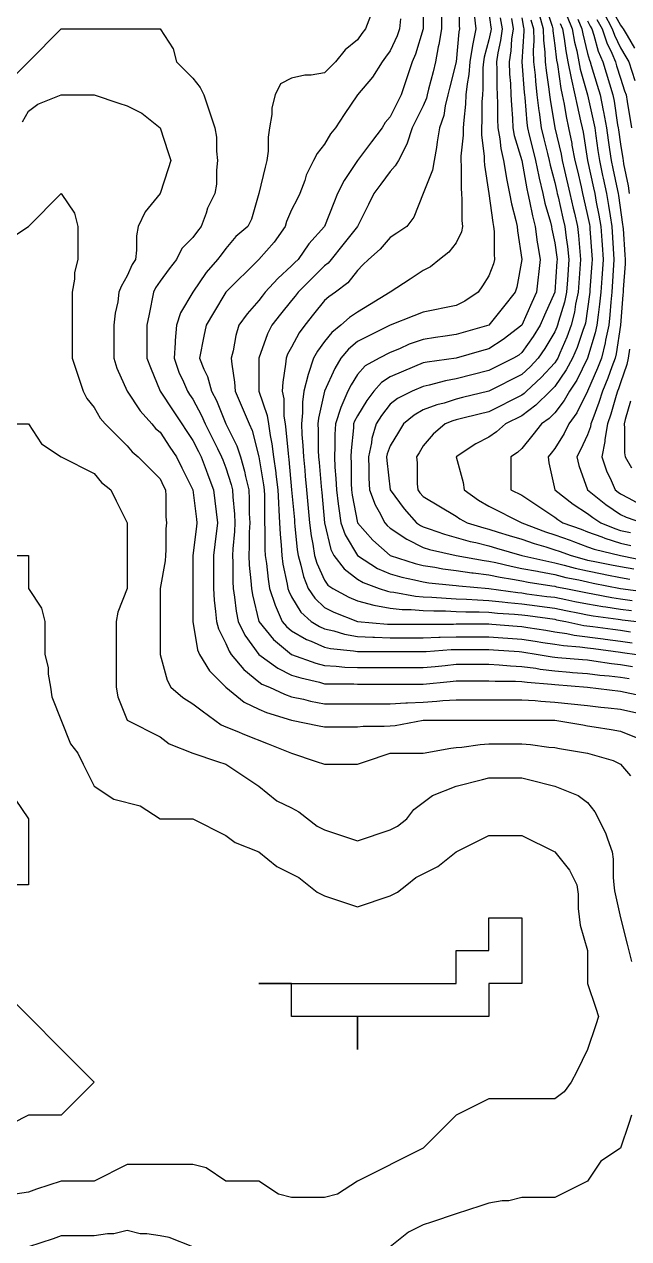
# Model space of a CAD drawing. Header units: inches. Extents: x 794995 to 811195, y 2485918 to 2508058.
# Drawn here: x 807171 to 807723, y 2497566 to 2498673 of the extents above; entities that cross this region are included whole.
import ezdxf

# ---------------------------------------------------------------- set-up
doc = ezdxf.new("R2010")
doc.units = ezdxf.units.IN
doc.header["$MEASUREMENT"] = 0
doc.layers.add('contour', color=7, linetype='Continuous')

msp = doc.modelspace()

# ---------------------------------------------------------------- linework, layer by layer
at = {"layer": 'contour'}
for points in [[(807535.2, 2498698.4), (807535.2, 2498668.4), (807528.1, 2498645.4), (807525.2, 2498638.4), (807515.2, 2498608.4), (807511.8, 2498601.7), (807505.2, 2498588.4), (807500.5, 2498583), (807497.7, 2498578.4), (807488, 2498565.5), (807475.2, 2498548.4), (807463.2, 2498530.4), (807457.2, 2498518.4), (807453.7, 2498509.8), (807445.2, 2498488.4), (807431, 2498472.5), (807421.2, 2498458.4), (807418.2, 2498455.4), (807415.2, 2498452.4), (807402.5, 2498441), (807391.2, 2498428.4), (807388.5, 2498425), (807385.2, 2498420.9), (807374.6, 2498408.9), (807367.2, 2498398.4), (807364.4, 2498389.1), (807361.8, 2498375), (807360.2, 2498368.4), (807360.6, 2498362.9), (807363.2, 2498346.4), (807363.7, 2498338.4), (807376.6, 2498308.4), (807379.2, 2498302.4), (807385.2, 2498278.4), (807389.6, 2498252.8), (807390.2, 2498248.4), (807390.4, 2498243.1), (807390.4, 2498223.6), (807390.6, 2498218.4), (807390.9, 2498212.6), (807390.9, 2498194.1), (807391.2, 2498188.4), (807392.2, 2498181.3), (807393.7, 2498166.9), (807395.2, 2498158.4), (807400.2, 2498143.4), (807406.6, 2498128.4), (807410.5, 2498123.7), (807415.2, 2498119.8), (807428.8, 2498112), (807433.2, 2498110.4), (807445.2, 2498105), (807450.6, 2498103.8), (807471.8, 2498101.7), (807475.2, 2498101.1), (807477.8, 2498101), (807502.5, 2498101), (807505.2, 2498100.9), (807535.2, 2498100.9), (807537.8, 2498101), (807560.7, 2498102.8), (807565.2, 2498103), (807595.2, 2498103), (807599.4, 2498102.6), (807622.7, 2498100.9), (807625.2, 2498100.7), (807640.2, 2498098.4), (807652.9, 2498096.1), (807655.2, 2498095.9), (807657.9, 2498095.6), (807680.5, 2498093.7), (807685.2, 2498093.4), (807690.9, 2498092.6), (807706.9, 2498090.1), (807715.2, 2498089.1), (807726.1, 2498087.5)], [(807551.8, 2498698.4), (807551.8, 2498668.4), (807549.4, 2498654.1), (807549, 2498652.2), (807546.4, 2498638.4), (807544.2, 2498629.4), (807540.2, 2498613.4), (807538.9, 2498608.4), (807538.2, 2498605.4), (807535.2, 2498598.4), (807528.5, 2498585), (807525.2, 2498578.4), (807520.2, 2498563.4), (807512.7, 2498548.4), (807509.8, 2498543.7), (807505.2, 2498538.4), (807496.6, 2498526.9), (807490.2, 2498518.4), (807485.2, 2498508.4), (807475.2, 2498488.4), (807461.8, 2498471.7), (807451.2, 2498458.4), (807448.5, 2498455), (807445.2, 2498452.4), (807433.2, 2498440.4), (807421.2, 2498428.4), (807418.5, 2498425), (807415.2, 2498420.9), (807405.2, 2498408.4), (807397.2, 2498398.4), (807393.2, 2498390.4), (807385.2, 2498368.4), (807385.2, 2498338.4), (807393, 2498316.2), (807394.2, 2498308.4), (807395.7, 2498297.8), (807397.2, 2498290.4), (807398.8, 2498278.4), (807400.8, 2498264), (807400.9, 2498262.6), (807402.7, 2498248.4), (807403.2, 2498236.4), (807403.7, 2498229.8), (807404.2, 2498218.4), (807404.7, 2498207.9), (807405.7, 2498197.8), (807406.2, 2498188.4), (807407.3, 2498180.5), (807411.2, 2498162.4), (807411.8, 2498158.4), (807412.7, 2498155.9), (807415.2, 2498150.9), (807423.7, 2498136.9), (807433.2, 2498128.4), (807440.5, 2498123.7), (807445.2, 2498121.7), (807453.7, 2498119.8), (807463.6, 2498116.8), (807475.2, 2498114.7), (807489.4, 2498114.1), (807490.8, 2498114), (807505.2, 2498113.4), (807535.2, 2498113.4), (807549.6, 2498114), (807550.8, 2498114), (807565.2, 2498114.5), (807595.2, 2498114.5), (807625.2, 2498112.2), (807637.2, 2498110.4), (807644.2, 2498109.3), (807655.2, 2498107.6), (807663.2, 2498106.4), (807678.2, 2498105.3), (807685.2, 2498104.4), (807690.5, 2498103.7), (807715.2, 2498100.4), (807716.9, 2498100.1), (807730.2, 2498098.4)], [(807567.9, 2498695.6), (807567.9, 2498671.1), (807568.2, 2498668.4), (807567.7, 2498665.9), (807565.2, 2498638.4), (807559.2, 2498614.4), (807557.7, 2498608.4), (807555.2, 2498598.4), (807553.9, 2498589.6), (807550.2, 2498578.4), (807548, 2498565.5), (807547.2, 2498560.4), (807545.2, 2498548.4), (807543.7, 2498539.8), (807535.2, 2498518.4), (807526.6, 2498496.9), (807520.2, 2498488.4), (807511.2, 2498482.4), (807505.2, 2498478.4), (807495.9, 2498467.6), (807485.2, 2498458.4), (807480.2, 2498453.4), (807475.2, 2498448.4), (807466.6, 2498436.9), (807455.2, 2498428.4), (807449.2, 2498424.4), (807445.2, 2498420.9), (807435.2, 2498408.4), (807427.2, 2498398.4), (807422.2, 2498391.3), (807415.2, 2498378.4), (807411.6, 2498371.9), (807410.2, 2498368.4), (807409.7, 2498362.9), (807407.2, 2498346.4), (807406.6, 2498338.4), (807408.1, 2498331.3), (807408.1, 2498315.4), (807409.2, 2498308.4), (807409.9, 2498303.1), (807412, 2498281.5), (807412.4, 2498278.4), (807412.8, 2498276), (807415.2, 2498248.4), (807417.7, 2498220.9), (807417.9, 2498218.4), (807418.3, 2498215.2), (807420.4, 2498193.6), (807421.2, 2498188.4), (807423.7, 2498179.8), (807426.1, 2498169.3), (807430.2, 2498158.4), (807436.3, 2498149.5), (807445.2, 2498141.2), (807453.7, 2498136.9), (807475.2, 2498128.4), (807502.8, 2498126), (807505.2, 2498125.9), (807535.2, 2498125.9), (807537.6, 2498126), (807562.8, 2498126), (807565.2, 2498126.1), (807595.2, 2498126.1), (807597.7, 2498125.9), (807620.9, 2498124.1), (807625.2, 2498123.7), (807630.6, 2498122.9), (807647.2, 2498120.4), (807655.2, 2498119.1), (807666.1, 2498117.5), (807672.8, 2498116), (807699.3, 2498112.5), (807701.3, 2498112.2), (807715.2, 2498110.4), (807725.7, 2498108.9)], [(807487.2, 2498680.4), (807482.7, 2498668.4), (807479.4, 2498664.1), (807475.2, 2498658.4), (807464.2, 2498649.3), (807455.2, 2498638.4), (807450.2, 2498633.4), (807445.2, 2498628.4), (807433.2, 2498626.4), (807427.2, 2498626.4), (807415.2, 2498623.4), (807405.2, 2498618.4), (807400.2, 2498608.4), (807397.2, 2498596.4), (807397.2, 2498590.4), (807395.2, 2498578.4), (807393.7, 2498569.8), (807393.7, 2498556.9), (807392.7, 2498548.4), (807391.2, 2498542.4), (807385.2, 2498518.4), (807378.5, 2498495), (807375.2, 2498488.4), (807364.4, 2498479.1), (807355.2, 2498468.4), (807350.9, 2498462.6), (807347.7, 2498458.4), (807337.2, 2498446.4), (807325.2, 2498428.4), (807313.9, 2498409.6), (807310.2, 2498398.4), (807309, 2498384.5), (807309, 2498382.2), (807308, 2498368.4), (807312.5, 2498355.7), (807316.6, 2498346.9), (807320.2, 2498338.4), (807322.2, 2498335.4), (807325.2, 2498330.9), (807333, 2498316.2), (807336.4, 2498308.4), (807342.7, 2498295.9), (807347.7, 2498285.9), (807351.4, 2498278.4), (807352.4, 2498275.6), (807355.2, 2498268.4), (807360, 2498253.2), (807361.2, 2498248.4), (807361.5, 2498242), (807363, 2498226.2), (807363.3, 2498218.4), (807363, 2498210.5), (807361.5, 2498194.7), (807361.2, 2498188.4), (807361.5, 2498182), (807361.5, 2498164.7), (807361.8, 2498158.4), (807363.2, 2498150.4), (807364.6, 2498137.8), (807366.4, 2498128.4), (807372.7, 2498115.9), (807385.2, 2498098.4), (807402.7, 2498085.9), (807415.2, 2498079.6), (807423.7, 2498076.9), (807440.5, 2498073), (807445.2, 2498071.7), (807448.3, 2498071.5), (807472, 2498071.5), (807475.2, 2498071.4), (807535.2, 2498071.4), (807559.7, 2498073.8), (807565.2, 2498074.4), (807595.2, 2498074.4), (807600.9, 2498074.1), (807619.4, 2498074.1), (807625.2, 2498073.8), (807630, 2498073.2), (807652.3, 2498071.2), (807655.2, 2498070.9), (807685.2, 2498068.4), (807715.2, 2498065), (807719.4, 2498064.1), (807745.2, 2498058.4)], [(807581.8, 2498681.7), (807583.2, 2498668.4), (807580.2, 2498653.4), (807577.7, 2498638.4), (807576.7, 2498626.8), (807575.2, 2498618.4), (807574.2, 2498608.4), (807573.7, 2498599.8), (807572.2, 2498585.4), (807571.8, 2498578.4), (807571.8, 2498571.7), (807569.4, 2498552.6), (807569.4, 2498548.4), (807569.8, 2498543.7), (807569.8, 2498523), (807570.2, 2498518.4), (807570.6, 2498512.9), (807570.6, 2498493.8), (807571.2, 2498488.4), (807570.2, 2498483.4), (807565.2, 2498473.4), (807558.5, 2498465), (807550.2, 2498458.4), (807541.8, 2498451.7), (807535.2, 2498448.4), (807523.2, 2498440.4), (807505.2, 2498428.4), (807486.4, 2498417.1), (807475.2, 2498410.4), (807468.1, 2498405.4), (807460.2, 2498398.4), (807451.8, 2498391.7), (807445.2, 2498383.4), (807438.8, 2498374.7), (807435.2, 2498368.4), (807430.2, 2498353.4), (807426.4, 2498338.4), (807425.2, 2498328.4), (807425.2, 2498318.4), (807424.2, 2498308.4), (807424.6, 2498298.9), (807425.6, 2498288.8), (807426.1, 2498278.4), (807427.2, 2498266.4), (807427.7, 2498260.9), (807428.8, 2498248.4), (807431.5, 2498218.4), (807433.2, 2498206.4), (807434.6, 2498198.9), (807436.2, 2498188.4), (807438.2, 2498181.4), (807445.2, 2498165.9), (807448.3, 2498161.5), (807452.7, 2498158.4), (807467.3, 2498150.5), (807475.2, 2498147.1), (807490.2, 2498143.4), (807505.2, 2498140.4), (807516.1, 2498139.3), (807524.2, 2498139.3), (807535.2, 2498138.4), (807544.8, 2498138), (807555.6, 2498138), (807565.2, 2498137.6), (807574, 2498137.3), (807586.3, 2498137.3), (807595.2, 2498136.9), (807602.9, 2498136.1), (807618.5, 2498135), (807625.2, 2498134.4), (807630.5, 2498133.7), (807655.2, 2498130.4), (807656.8, 2498130), (807665.2, 2498128.4), (807681.6, 2498124.8), (807689.8, 2498123.7), (807708.1, 2498121.3), (807715.2, 2498120.4), (807724.4, 2498119.1)], [(807595.2, 2498683.4), (807596.9, 2498670.1), (807597.2, 2498668.4), (807596.9, 2498666.6), (807595.2, 2498658.4), (807590.9, 2498642.6), (807590.2, 2498638.4), (807589.7, 2498632.9), (807589.7, 2498613.8), (807589.2, 2498608.4), (807588.8, 2498602), (807588.8, 2498584.7), (807588.5, 2498578.4), (807588.5, 2498571.7), (807590.9, 2498552.6), (807590.9, 2498548.4), (807591.2, 2498544.4), (807595.2, 2498518.4), (807598.7, 2498491.9), (807599.4, 2498488.4), (807599.8, 2498483.7), (807599.8, 2498463), (807600.2, 2498458.4), (807599.2, 2498454.4), (807595.2, 2498443.4), (807589.2, 2498434.4), (807585.2, 2498428.4), (807573.2, 2498420.4), (807565.2, 2498416.4), (807535.2, 2498410.4), (807526.6, 2498406.9), (807505.2, 2498398.4), (807475.2, 2498383.4), (807467, 2498376.5), (807460.2, 2498368.4), (807454.6, 2498358.9), (807445.2, 2498338.4), (807439.7, 2498313.8), (807439.2, 2498308.4), (807439.4, 2498302.6), (807439.4, 2498284.1), (807439.7, 2498278.4), (807440.2, 2498273.4), (807442.2, 2498251.4), (807442.4, 2498248.4), (807442.7, 2498245.9), (807445.2, 2498218.4), (807450.9, 2498194.1), (807453.7, 2498188.4), (807463.2, 2498176.4), (807475.2, 2498166.9), (807480.6, 2498163.8), (807495.2, 2498158.4), (807502.7, 2498155.9), (807505.2, 2498155.4), (807508.5, 2498155), (807528.2, 2498151.4), (807535.2, 2498150.9), (807543, 2498150.5), (807556.3, 2498149.5), (807565.2, 2498149.1), (807574.8, 2498148.8), (807584.8, 2498148), (807595.2, 2498147.6), (807607.2, 2498146.4), (807612.4, 2498145.6), (807625.2, 2498144.4), (807639.3, 2498142.5), (807641.3, 2498142.2), (807655.2, 2498140.4), (807665.2, 2498138.4), (807677.7, 2498135.9), (807685.2, 2498134.4), (807690.3, 2498133.5), (807712.9, 2498130.6), (807715.2, 2498130.2), (807716.8, 2498130), (807730.2, 2498128.4)], [(807640.8, 2498682.8), (807644.6, 2498668.4), (807644.9, 2498658.1), (807646.3, 2498647.3), (807646.6, 2498638.4), (807647.4, 2498630.6), (807649.9, 2498613.6), (807650.5, 2498608.4), (807651, 2498604.2), (807655.2, 2498578.4), (807661, 2498554.2), (807662.1, 2498548.4), (807664.2, 2498539.4), (807669, 2498518.4), (807672, 2498505.2), (807673.2, 2498500.4), (807675.9, 2498488.4), (807676.9, 2498480.1), (807678, 2498465.6), (807678.7, 2498458.4), (807676.6, 2498428.4), (807674.2, 2498417.5), (807673.2, 2498410.4), (807670.2, 2498398.4), (807666.1, 2498387.5), (807659.8, 2498373), (807657.9, 2498368.4), (807656.9, 2498366.6), (807655.2, 2498364.1), (807642.7, 2498350.8), (807629.4, 2498338.4), (807627.3, 2498336.2), (807625.2, 2498334.6), (807595.2, 2498319.6), (807586.2, 2498317.4), (807570.2, 2498313.4), (807565.2, 2498312.1), (807562.3, 2498311.2), (807555.2, 2498308.4), (807544.4, 2498299.1), (807535.2, 2498288.4), (807531.4, 2498282.1), (807529.2, 2498278.4), (807529.7, 2498272.9), (807529.7, 2498253.8), (807530.2, 2498248.4), (807532.3, 2498245.5), (807535.2, 2498242.4), (807565.2, 2498224.4), (807568.7, 2498221.9), (807575.2, 2498218.4), (807590.4, 2498213.6), (807595.2, 2498212.4), (807603.7, 2498209.8), (807613.6, 2498206.8), (807625.2, 2498203.4), (807636.3, 2498199.5), (807647.2, 2498196.4), (807655.2, 2498193.8), (807659.2, 2498192.4), (807670.2, 2498188.4), (807681.9, 2498185.1), (807685.2, 2498184.4), (807690.2, 2498183.4), (807706.8, 2498180), (807715.2, 2498178.4), (807727.2, 2498176.4)], [(807646.6, 2498689.8), (807652.8, 2498670.8), (807653.4, 2498668.4), (807653.4, 2498666.6), (807655.2, 2498653.4), (807656.8, 2498640), (807657.7, 2498635.9), (807660.8, 2498614), (807662.1, 2498608.4), (807663.7, 2498599.8), (807665.5, 2498588.7), (807667.7, 2498578.4), (807670.7, 2498563.9), (807670.9, 2498562.6), (807673.6, 2498548.4), (807675.8, 2498539), (807679.2, 2498524.4), (807680.5, 2498518.4), (807681.4, 2498514.6), (807685.2, 2498498.4), (807686.9, 2498490.1), (807687.2, 2498488.4), (807687.3, 2498486.2), (807688.9, 2498462.1), (807689.2, 2498458.4), (807688.9, 2498454.6), (807687.3, 2498430.5), (807687.2, 2498428.4), (807687, 2498426.5), (807685.2, 2498413.4), (807683.2, 2498400.4), (807682.7, 2498398.4), (807681.2, 2498394.4), (807675.5, 2498378), (807671.5, 2498368.4), (807665.7, 2498357.8), (807655.2, 2498342.6), (807653.1, 2498340.4), (807650.9, 2498338.4), (807638, 2498325.5), (807625.2, 2498315.9), (807610.2, 2498308.4), (807602.2, 2498301.3), (807595.2, 2498296.4), (807583.2, 2498290.4), (807565.2, 2498278.4), (807571.8, 2498255), (807572.7, 2498248.4), (807585.7, 2498238.9), (807595.2, 2498233.4), (807625.2, 2498218.4), (807646.9, 2498210.1), (807655.2, 2498207.5), (807669.2, 2498202.4), (807672.3, 2498201.2), (807685.2, 2498196.5), (807691.2, 2498194.4), (807715.2, 2498188.4), (807740.3, 2498183.5)], [(807666.4, 2498679.6), (807671, 2498668.4), (807673.2, 2498656.4), (807675.2, 2498648.4), (807678.5, 2498631.7), (807685.2, 2498608.4), (807690.6, 2498583.8), (807691.6, 2498578.4), (807692.7, 2498570.9), (807694.5, 2498557.7), (807695.9, 2498548.4), (807698.8, 2498534.7), (807699.3, 2498532.5), (807702.3, 2498518.4), (807704.2, 2498507.5), (807705.6, 2498498), (807707.2, 2498488.4), (807709.2, 2498458.4), (807707.2, 2498428.4), (807706.3, 2498419.5), (807705.5, 2498408), (807704.4, 2498398.4), (807701.5, 2498384.7), (807701.2, 2498382.4), (807697.7, 2498368.4), (807694.3, 2498359.3), (807685.2, 2498338.4), (807675.2, 2498318.4), (807668, 2498308.4), (807663.7, 2498299.8), (807655.2, 2498285.9), (807651.8, 2498281.7), (807649.2, 2498278.4), (807649.7, 2498272.9), (807655.2, 2498248.4), (807672.1, 2498235.3), (807685.2, 2498226.9), (807690, 2498223.2), (807697.2, 2498218.4), (807709.9, 2498213.1), (807715.2, 2498211.4), (807724.2, 2498209.4)], [(807699.9, 2498683.1), (807707.7, 2498668.4), (807709.6, 2498662.8), (807715.2, 2498651.2), (807719.9, 2498643.1), (807722.7, 2498638.4), (807728.3, 2498621.5)], [(807705.7, 2498688.9), (807715.2, 2498671.7), (807716.6, 2498669.8), (807717.7, 2498668.4), (807721.2, 2498662.4), (807727.8, 2498651)], [(807145.2, 2498608.4), (807175.2, 2498638.4), (807205.2, 2498668.4), (807295.2, 2498668.4), (807307.2, 2498650.4), (807310.2, 2498638.4), (807325.2, 2498623.4), (807331.8, 2498615), (807335.2, 2498608.4), (807345.2, 2498578.4), (807346.6, 2498569.8), (807346.6, 2498556.9), (807347.7, 2498548.4), (807346.6, 2498539.8), (807346.6, 2498526.9), (807345.2, 2498518.4), (807338.5, 2498505), (807337.2, 2498500.4), (807332.7, 2498488.4), (807329.4, 2498484.1), (807325.2, 2498478.4), (807315.2, 2498468.4), (807310.2, 2498458.4), (807303.7, 2498449.8), (807295.2, 2498438.4), (807291.2, 2498432.4), (807289.2, 2498428.4), (807285.2, 2498408.4), (807283.2, 2498398.4), (807283.2, 2498368.4), (807286.6, 2498359.8), (807295.2, 2498338.4), (807307.2, 2498320.4), (807315.2, 2498308.4), (807319.2, 2498302.4), (807325.2, 2498293.4), (807330.2, 2498283.4), (807332.7, 2498278.4), (807337.2, 2498266.4), (807338.8, 2498262), (807343.9, 2498248.4), (807345.2, 2498238.4), (807347.7, 2498218.4), (807345.2, 2498198.4), (807343.9, 2498188.4), (807343.9, 2498158.4), (807344.6, 2498147.8), (807345.9, 2498137.6), (807346.6, 2498128.4), (807348.5, 2498121.7), (807355.2, 2498108.4), (807358.2, 2498101.4), (807360.2, 2498098.4), (807371.5, 2498084.7), (807385.2, 2498073.4), (807388.2, 2498071.4), (807395.2, 2498068.4), (807408.8, 2498062), (807415.2, 2498059.8), (807426.1, 2498057.5), (807432.5, 2498055.7), (807445.2, 2498053.4), (807505.2, 2498053.4), (807519.3, 2498054.2), (807521, 2498054.2), (807535.2, 2498055), (807547.8, 2498055.7), (807553.2, 2498056.4), (807565.2, 2498057.1), (807625.2, 2498057.1), (807637.2, 2498056.4), (807642.5, 2498055.7), (807655.2, 2498055), (807685.2, 2498051.7), (807697.2, 2498050.4), (807703.9, 2498049.6), (807715.2, 2498048.4), (807740.9, 2498042.6)], [(807514.4, 2498677.6), (807513.7, 2498668.4), (807511.5, 2498662), (807505.2, 2498648.4), (807500.9, 2498642.6), (807497.7, 2498638.4), (807489, 2498624.5), (807475.2, 2498608.4), (807463.2, 2498590.4), (807455.2, 2498578.4), (807450.6, 2498572.9), (807445.2, 2498563.4), (807438.5, 2498555), (807435.2, 2498548.4), (807428.5, 2498535), (807427.2, 2498530.4), (807422.7, 2498518.4), (807420.2, 2498513.4), (807415.2, 2498503.4), (807410.5, 2498493), (807409.2, 2498488.4), (807399.3, 2498474.2), (807385.2, 2498458.4), (807355.2, 2498428.4), (807343.9, 2498409.6), (807337.2, 2498398.4), (807335.2, 2498388.4), (807331.2, 2498368.4), (807335.2, 2498358.4), (807338.5, 2498351.7), (807342.3, 2498338.4), (807346.6, 2498329.8), (807355.2, 2498308.4), (807365.2, 2498288.4), (807368.5, 2498278.4), (807372.1, 2498265.3), (807373.2, 2498260.4), (807376.2, 2498248.4), (807376.6, 2498239.8), (807376.6, 2498226.9), (807377, 2498218.4), (807376.6, 2498209.8), (807376.6, 2498196.9), (807376.2, 2498188.4), (807376.6, 2498179.8), (807378.1, 2498165.4), (807378.5, 2498158.4), (807379.4, 2498152.6), (807385.2, 2498128.4), (807398.8, 2498112), (807415.2, 2498098.4), (807437.3, 2498090.5), (807445.2, 2498088.4), (807455.7, 2498087.8), (807463.7, 2498086.9), (807475.2, 2498086.4), (807535.2, 2498086.4), (807546.1, 2498087.5), (807555.2, 2498088.4), (807565.2, 2498089.4), (807595.2, 2498089.4), (807604.6, 2498088.9), (807614.7, 2498087.9), (807625.2, 2498087.5), (807637.8, 2498085.7), (807641.8, 2498085), (807655.2, 2498083.4), (807669, 2498082.2), (807671.5, 2498082), (807685.2, 2498080.9), (807696.3, 2498079.5), (807704.7, 2498078.8), (807715.2, 2498077.6), (807723.2, 2498076.4)], [(807605.4, 2498678.6), (807607.2, 2498668.4), (807605.7, 2498657.8), (807603.3, 2498646.5), (807602.1, 2498638.4), (807602.4, 2498631.2), (807602.4, 2498615.6), (807602.7, 2498608.4), (807603, 2498600.5), (807603, 2498586.2), (807603.3, 2498578.4), (807605.2, 2498568.4), (807606.1, 2498559.3), (807608.5, 2498548.4), (807610.9, 2498534.1), (807611.3, 2498532.2), (807613.9, 2498518.4), (807615.7, 2498508.9), (807619.7, 2498493.8), (807620.9, 2498488.4), (807621.2, 2498484.4), (807625.2, 2498458.4), (807620.5, 2498433), (807619.2, 2498428.4), (807608.5, 2498415), (807595.2, 2498398.4), (807571.8, 2498391.7), (807565.2, 2498389.8), (807555.2, 2498388.4), (807546.4, 2498387.1), (807535.2, 2498385.5), (807522.5, 2498381), (807513.7, 2498376.9), (807505.2, 2498373.4), (807495.2, 2498368.4), (807482.2, 2498361.3), (807475.2, 2498353.4), (807469.4, 2498344.1), (807466.6, 2498338.4), (807460.2, 2498323.4), (807455.2, 2498308.4), (807454.6, 2498298.9), (807454.6, 2498287.8), (807454.2, 2498278.4), (807454.6, 2498268.9), (807455.6, 2498258.8), (807456.1, 2498248.4), (807457.8, 2498235.7), (807458.2, 2498231.4), (807460.2, 2498218.4), (807464, 2498207.3), (807475.2, 2498188.4), (807493.6, 2498176.8), (807505.2, 2498171.7), (807515.6, 2498168.8), (807527.2, 2498166.4), (807535.2, 2498164.4), (807540.4, 2498163.6), (807562, 2498161.5), (807565.2, 2498161.1), (807567.6, 2498160.8), (807595.2, 2498158.4), (807621.5, 2498154.7), (807625.2, 2498154.4), (807629.8, 2498153.7), (807648.1, 2498151.3), (807655.2, 2498150.4), (807665.2, 2498148.4), (807673.5, 2498146.7), (807685.2, 2498144.4), (807698.9, 2498142.1), (807701.8, 2498141.7), (807715.2, 2498139.6), (807725.2, 2498138.4)], [(807615.6, 2498678), (807617.2, 2498668.4), (807615.9, 2498659.1), (807615.2, 2498648.4), (807613.6, 2498638.4), (807614, 2498627.3), (807614.7, 2498618.8), (807615.2, 2498608.4), (807615.6, 2498598.8), (807616.6, 2498586.9), (807617, 2498578.4), (807618.2, 2498571.4), (807625.2, 2498548.4), (807629.6, 2498522.8), (807630.6, 2498518.4), (807632.2, 2498511.3), (807634.8, 2498498), (807637.2, 2498488.4), (807639.3, 2498474.2), (807639.4, 2498472.6), (807641.8, 2498458.4), (807638.5, 2498428.4), (807634.4, 2498419.1), (807625.2, 2498398.4), (807608.2, 2498385.3), (807595.2, 2498376.9), (807588.5, 2498375), (807565.2, 2498368.4), (807538.7, 2498364.8), (807535.2, 2498364.1), (807517.2, 2498356.4), (807505.2, 2498351.2), (807497.3, 2498346.2), (807490.2, 2498338.4), (807483.7, 2498329.8), (807475.2, 2498315.9), (807472.7, 2498310.9), (807471.8, 2498308.4), (807471.6, 2498304.8), (807469.4, 2498284.1), (807469.2, 2498278.4), (807469.4, 2498272.6), (807469.4, 2498254.1), (807469.7, 2498248.4), (807470.4, 2498243.6), (807475.2, 2498218.4), (807489.4, 2498202.6), (807505.2, 2498188.4), (807528, 2498181.2), (807535.2, 2498179.4), (807545.7, 2498177.8), (807553.2, 2498176.4), (807565.2, 2498174.7), (807579.6, 2498172.8), (807580.9, 2498172.6), (807595.2, 2498170.9), (807605.5, 2498168.7), (807616.6, 2498166.9), (807625.2, 2498165.3), (807631, 2498164.2), (807652.5, 2498161), (807655.2, 2498160.5), (807656.9, 2498160.1), (807665.2, 2498158.4), (807685.2, 2498154.4), (807690, 2498153.6), (807707.1, 2498150.3), (807715.2, 2498149), (807725.9, 2498147.6)], [(807625.2, 2498678.4), (807626.6, 2498669.8), (807626.9, 2498668.4), (807627, 2498666.5), (807625.2, 2498638.4), (807627.2, 2498610.4), (807627.5, 2498608.4), (807627.8, 2498605.8), (807629.6, 2498582.8), (807630.2, 2498578.4), (807631.8, 2498571.7), (807635.2, 2498558.4), (807637.7, 2498548.4), (807640.7, 2498533.9), (807641, 2498532.5), (807644.2, 2498518.4), (807646.3, 2498509.5), (807651.2, 2498492.4), (807652.2, 2498488.4), (807652.5, 2498485.8), (807655.2, 2498473.4), (807657.1, 2498460.3), (807657.3, 2498458.4), (807657.2, 2498456.4), (807655.2, 2498428.4), (807645.9, 2498407.6), (807641.8, 2498398.4), (807635.5, 2498388), (807625.2, 2498373.4), (807622.3, 2498371.2), (807617.7, 2498368.4), (807595.2, 2498357.1), (807565.2, 2498349.6), (807555.7, 2498347.8), (807540.6, 2498343.8), (807535.2, 2498342.6), (807525.2, 2498338.4), (807511.8, 2498331.7), (807505.2, 2498326.4), (807497.3, 2498316.2), (807492.3, 2498308.4), (807488.5, 2498295), (807488, 2498291.2), (807485.2, 2498278.4), (807485.7, 2498267.8), (807485.7, 2498258.9), (807486.4, 2498248.4), (807491.5, 2498234.7), (807495.2, 2498228.4), (807500.2, 2498218.4), (807502.5, 2498215.8), (807505.2, 2498213.4), (807520.2, 2498203.4), (807535.2, 2498195.9), (807540.9, 2498194.1), (807565.2, 2498188.4), (807590.7, 2498183.9), (807595.2, 2498183.4), (807601.5, 2498182), (807615.5, 2498178.7), (807625.2, 2498176.8), (807639.4, 2498174.1), (807640.6, 2498173.8), (807655.2, 2498171.2), (807665.4, 2498168.6), (807677.3, 2498166.2), (807685.2, 2498164.4), (807690.2, 2498163.4), (807715.2, 2498158.4), (807745.2, 2498154.6)], [(807633.5, 2498676.7), (807635.7, 2498668.4), (807636.1, 2498657.5), (807635.5, 2498648.7), (807635.9, 2498638.4), (807637.2, 2498626.4), (807637.6, 2498620.8), (807639, 2498608.4), (807640.7, 2498593.9), (807640.9, 2498592.6), (807642.7, 2498578.4), (807645.2, 2498568.4), (807648.5, 2498555), (807650.2, 2498548.4), (807651, 2498544.2), (807655.2, 2498528.4), (807657, 2498520.2), (807657.5, 2498518.4), (807658.2, 2498515.4), (807662.7, 2498495.9), (807664.4, 2498488.4), (807665.6, 2498477.9), (807666.8, 2498470), (807668, 2498458.4), (807666.7, 2498439.9), (807665.9, 2498428.4), (807664, 2498419.5), (807658.5, 2498401.7), (807657.7, 2498398.4), (807657, 2498396.5), (807655.2, 2498392.4), (807646.3, 2498377.3), (807640.2, 2498368.4), (807632.9, 2498360.6), (807625.2, 2498353.4), (807595.2, 2498338.4), (807571.2, 2498332.4), (807565.2, 2498330.9), (807554.2, 2498327.5), (807547.8, 2498325.7), (807535.2, 2498321.2), (807527, 2498316.5), (807517.2, 2498308.4), (807512.7, 2498300.9), (807505.2, 2498288.4), (807502.4, 2498281.1), (807501.8, 2498278.4), (807502, 2498275.2), (807505.2, 2498248.4), (807517.8, 2498231), (807529.2, 2498218.4), (807532.7, 2498215.9), (807535.2, 2498214.6), (807540.6, 2498212.9), (807554.7, 2498207.9), (807578.2, 2498201.4), (807583.2, 2498200.4), (807595.2, 2498197.4), (807602.1, 2498195.3), (807625.2, 2498188.4), (807649.7, 2498182.9), (807655.2, 2498181.9), (807663.7, 2498179.8), (807673.8, 2498177), (807685.2, 2498174.4), (807698.5, 2498171.7), (807702.7, 2498170.9), (807715.2, 2498168.4), (807723.7, 2498166.9)], [(807660.2, 2498673.4), (807662.2, 2498668.4), (807663.7, 2498659.8), (807665.2, 2498648.4), (807667.2, 2498638.4), (807670.2, 2498623.4), (807673.6, 2498608.4), (807675.5, 2498598.7), (807678.8, 2498584.7), (807680.2, 2498578.4), (807681, 2498574.2), (807685.2, 2498548.4), (807690.5, 2498523.7), (807691.6, 2498518.4), (807693, 2498510.5), (807695.4, 2498498.6), (807697.2, 2498488.4), (807698, 2498475.5), (807698.3, 2498471.5), (807699.2, 2498458.4), (807698.3, 2498445.2), (807698, 2498441.2), (807697.2, 2498428.4), (807696.1, 2498417.5), (807694.8, 2498408), (807693.7, 2498398.4), (807692.2, 2498391.3), (807685.2, 2498368.4), (807675.2, 2498348.4), (807668.5, 2498338.4), (807663.7, 2498329.8), (807655.2, 2498318.4), (807650.2, 2498313.4), (807643.2, 2498308.4), (807635.2, 2498298.4), (807625.2, 2498285.9), (807621.2, 2498282.4), (807615.2, 2498278.4), (807615.2, 2498248.4), (807625.2, 2498243.4), (807655.2, 2498223.4), (807658, 2498221.2), (807662.7, 2498218.4), (807679.2, 2498212.4), (807685.2, 2498210.2), (807698, 2498205.5), (807701, 2498204.2), (807715.2, 2498199.9), (807724.5, 2498197.7)], [(807676.2, 2498677.4), (807679.9, 2498668.4), (807680.7, 2498663.9), (807685.2, 2498645.9), (807686.8, 2498640), (807687.5, 2498638.4), (807688.5, 2498635), (807694, 2498617.2), (807696.7, 2498608.4), (807699.4, 2498594.1), (807699.7, 2498592.9), (807702.3, 2498578.4), (807703.9, 2498567.1), (807705.2, 2498558.4), (807706.6, 2498548.4), (807708.1, 2498541.3), (807712.4, 2498521.1), (807713, 2498518.4), (807713.3, 2498516.5), (807717, 2498490.2), (807717.3, 2498488.4), (807717.5, 2498486.1), (807719.2, 2498462.4), (807719.4, 2498458.4), (807719.3, 2498454.2), (807717.6, 2498430.8), (807717.5, 2498428.4), (807717.3, 2498426.2), (807715.2, 2498398.4), (807711.2, 2498372.4), (807710.2, 2498368.4), (807707.2, 2498360.4), (807703.5, 2498350), (807698.8, 2498338.4), (807695.5, 2498328), (807689.8, 2498313), (807688.2, 2498308.4), (807687.8, 2498305.8), (807685.2, 2498298.4), (807678.8, 2498284.7), (807675.2, 2498278.4), (807677.2, 2498270.4), (807685.2, 2498248.4), (807701.8, 2498235), (807715.2, 2498225.9), (807720.2, 2498223.4), (807735.2, 2498218.4)], [(807685.2, 2498675.9), (807687.6, 2498670.8), (807688.9, 2498668.4), (807690.9, 2498662.6), (807694.9, 2498648.1), (807699, 2498638.4), (807705.2, 2498618.4), (807708.2, 2498608.4), (807709.4, 2498602.6), (807712.5, 2498581), (807713, 2498578.4), (807713.3, 2498576.5), (807715.2, 2498563.4), (807717.2, 2498550.4), (807717.5, 2498548.4), (807717.9, 2498545.6), (807722.2, 2498525.4), (807723.2, 2498518.4)], [(807693.7, 2498676.9), (807698.3, 2498668.4), (807702.6, 2498655.8), (807707.2, 2498646.4), (807710.5, 2498638.4), (807711.6, 2498634.8), (807715.2, 2498623.4), (807718.9, 2498612.1), (807720.2, 2498608.4), (807721.2, 2498602.4), (807725.2, 2498578.4)], [(807169.7, 2498583.8), (807175.2, 2498593.4), (807183.7, 2498599.8), (807205.2, 2498608.4), (807235.2, 2498608.4), (807257.7, 2498600.9), (807265.2, 2498598.4), (807278.5, 2498591.7), (807295.2, 2498578.4), (807302.7, 2498555.9), (807305.2, 2498548.4), (807302.7, 2498540.9), (807295.2, 2498518.4), (807281.8, 2498501.7), (807275.2, 2498488.4), (807273.7, 2498479.8), (807273.7, 2498466.9), (807272.7, 2498458.4), (807269.8, 2498453.7), (807265.2, 2498443.4), (807259.7, 2498433.8), (807257.7, 2498428.4), (807256.6, 2498419.8), (807254.2, 2498409.3), (807253.2, 2498398.4), (807253.2, 2498368.4), (807255.9, 2498359.1), (807265.2, 2498338.4), (807277.2, 2498320.4), (807287.7, 2498308.4), (807291.2, 2498304.4), (807295.2, 2498300.9), (807304.2, 2498287.4), (807310.2, 2498278.4), (807315.2, 2498268.4), (807325.2, 2498248.4), (807328.5, 2498221.7), (807328.9, 2498218.4), (807328.5, 2498215), (807325.2, 2498188.4), (807325.2, 2498128.4), (807329.4, 2498102.6), (807331.2, 2498098.4), (807340.2, 2498083.4), (807355.2, 2498068.4), (807371.8, 2498055), (807385.2, 2498048.4), (807392.2, 2498045.4), (807415.2, 2498038.4), (807440.2, 2498033.4), (807445.2, 2498032.4), (807475.2, 2498032.4), (807480.6, 2498032.9), (807499.7, 2498032.9), (807505.2, 2498033.4), (807509.8, 2498033.7), (807535.2, 2498038.4), (807655.2, 2498038.4), (807680.9, 2498034.1), (807685.2, 2498033.4), (807691.2, 2498032.4), (807706.6, 2498029.8), (807715.2, 2498028.4), (807729.3, 2498022.5)], [(807157.2, 2498476.4), (807175.2, 2498488.4), (807205.2, 2498518.4), (807217.2, 2498500.4), (807220.2, 2498488.4), (807220.2, 2498458.4), (807217.2, 2498446.4), (807217.2, 2498440.4), (807215.2, 2498428.4), (807215.2, 2498368.4), (807225.2, 2498338.4), (807228.5, 2498331.7), (807235.2, 2498323.4), (807240.6, 2498313.8), (807245.2, 2498308.4), (807255.2, 2498298.4), (807265.2, 2498288.4), (807269.8, 2498283), (807275.2, 2498278.4), (807285.2, 2498268.4), (807295.2, 2498258.4), (807298.5, 2498251.7), (807300.2, 2498248.4), (807300.6, 2498242.9), (807300.6, 2498223.8), (807301.2, 2498218.4), (807300.6, 2498212.9), (807300.6, 2498193.8), (807300.2, 2498188.4), (807299.8, 2498183.7), (807295.2, 2498158.4), (807295.2, 2498098.4), (807301.8, 2498075), (807305.2, 2498068.4), (807315.9, 2498059.1), (807325.2, 2498053.4), (807333.7, 2498046.9), (807345.2, 2498038.4), (807350.9, 2498034.1), (807355.2, 2498032.4), (807365.2, 2498028.4), (807372.3, 2498025.5), (807393.7, 2498016.9), (807415.2, 2498008.4), (807437.7, 2498000.9), (807445.2, 2497998.4), (807475.2, 2497998.4), (807482.7, 2498000.9), (807505.2, 2498008.4), (807535.2, 2498008.4), (807560.5, 2498013), (807565.2, 2498013.4), (807570.6, 2498013.8), (807587.2, 2498016.4), (807595.2, 2498016.9), (807625.2, 2498016.9), (807633.2, 2498016.4), (807649.7, 2498013.8), (807655.2, 2498013.4), (807659.4, 2498012.6), (807685.2, 2498008.4), (807708.5, 2498001.7), (807715.2, 2497998.4), (807724.4, 2497987.6)], [(807723.3, 2498376.5), (807722.1, 2498368.4), (807720.8, 2498362.7), (807715.2, 2498345.9), (807713.2, 2498340.3), (807712.4, 2498338.4), (807711.2, 2498334.4), (807706.3, 2498317.3), (807703.2, 2498308.4), (807701, 2498294.2), (807701, 2498292.5), (807698, 2498278.4), (807702.5, 2498265.7), (807706.6, 2498256.9), (807710.2, 2498248.4), (807712.9, 2498246.1), (807715.2, 2498244.6), (807722.7, 2498240.9), (807732.3, 2498235.5)], [(807724.4, 2498329.1), (807719.4, 2498312.6), (807718.5, 2498308.4), (807718.9, 2498304.6), (807718.9, 2498282.1), (807719.4, 2498278.4), (807725.2, 2498268.4)], [(807145.2, 2498308.4), (807175.2, 2498308.4), (807187.2, 2498290.4), (807205.2, 2498278.4), (807235.2, 2498263.4), (807241.8, 2498255), (807250.2, 2498248.4), (807255.2, 2498238.4), (807265.2, 2498218.4), (807265.2, 2498158.4), (807256.6, 2498136.9), (807255.2, 2498128.4), (807255.2, 2498068.4), (807256.6, 2498059.8), (807265.2, 2498038.4), (807295.2, 2498023.4), (807303.7, 2498016.9), (807325.2, 2498008.4), (807347.7, 2498000.9), (807355.2, 2497998.4), (807367.2, 2497990.4), (807385.2, 2497978.4), (807401.8, 2497965), (807415.2, 2497958.4), (807421.8, 2497955), (807438.5, 2497941.7), (807445.2, 2497938.4), (807475.2, 2497928.4), (807505.2, 2497938.4), (807511.8, 2497941.7), (807520.2, 2497948.4), (807526.6, 2497956.9), (807535.2, 2497963.4), (807543.7, 2497969.8), (807565.2, 2497978.4), (807589.2, 2497984.4), (807595.2, 2497985.9), (807625.2, 2497985.9), (807631.2, 2497984.4), (807655.2, 2497978.4), (807676.6, 2497969.8), (807685.2, 2497963.4), (807691.8, 2497955), (807695.2, 2497948.4), (807701.8, 2497935), (807703.2, 2497930.4), (807707.7, 2497918.4), (807708.5, 2497911.7), (807708.5, 2497895), (807709.2, 2497888.4), (807709.7, 2497882.9), (807715.2, 2497858.4), (807721.2, 2497834.4), (807725.2, 2497818.4)], [(807115.2, 2498188.4), (807175.2, 2498188.4), (807175.2, 2498158.4), (807187.2, 2498140.4), (807190.2, 2498128.4), (807190.2, 2498098.4), (807193.2, 2498086.4), (807193.2, 2498080.4), (807195.2, 2498068.4), (807196.6, 2498059.8), (807213.7, 2498016.9), (807220.2, 2498008.4), (807225.2, 2497998.4), (807235.2, 2497978.4), (807253.2, 2497966.4), (807277.2, 2497960.4), (807295.2, 2497948.4), (807325.2, 2497948.4), (807355.2, 2497933.4), (807363.7, 2497926.9), (807385.2, 2497918.4), (807401.8, 2497905), (807415.2, 2497898.4), (807421.8, 2497895), (807438.5, 2497881.7), (807445.2, 2497878.4), (807475.2, 2497868.4), (807505.2, 2497878.4), (807511.8, 2497881.7), (807520.2, 2497888.4), (807528.5, 2497895), (807535.2, 2497898.4), (807548.5, 2497905), (807565.2, 2497918.4), (807595.2, 2497933.4), (807625.2, 2497933.4), (807655.2, 2497918.4), (807668.5, 2497901.7), (807675.2, 2497888.4), (807676.6, 2497879.8), (807676.6, 2497866.9), (807678.5, 2497851.7), (807685.2, 2497828.4), (807685.2, 2497798.4), (807692.7, 2497775.9), (807695.2, 2497768.4), (807692.7, 2497760.9), (807685.2, 2497738.4), (807675.2, 2497718.4), (807670.2, 2497708.4), (807663.7, 2497699.8), (807655.2, 2497693.4), (807595.2, 2497693.4), (807565.2, 2497678.4), (807535.2, 2497648.4), (807475.2, 2497618.4), (807457.2, 2497606.4), (807445.2, 2497603.4), (807415.2, 2497603.4), (807403.2, 2497606.4), (807385.2, 2497618.4), (807355.2, 2497618.4), (807337.2, 2497630.4), (807325.2, 2497633.4), (807265.2, 2497633.4), (807235.2, 2497618.4), (807205.2, 2497618.4), (807182.7, 2497610.9), (807175.2, 2497608.4), (807163.2, 2497606.4)], [(807163.2, 2497966.4), (807175.2, 2497948.4), (807175.2, 2497888.4), (807145.2, 2497888.4)], [(807145.2, 2497798.4), (807235.2, 2497708.4), (807205.2, 2497678.4), (807175.2, 2497678.4), (807145.2, 2497663.4)], [(807725.2, 2497678.4), (807722.7, 2497670.9), (807715.2, 2497648.4), (807697.2, 2497636.4), (807685.2, 2497618.4), (807655.2, 2497603.4), (807625.2, 2497603.4), (807613.2, 2497600.4), (807607.2, 2497600.4), (807595.2, 2497598.4), (807587.7, 2497595.9), (807565.2, 2497588.4), (807542.7, 2497580.9), (807535.2, 2497578.4), (807521.8, 2497571.7), (807505.2, 2497558.4)], [(807325.2, 2497558.4), (807303.7, 2497566.9), (807295.2, 2497568.4), (807283.2, 2497570.4), (807277.2, 2497570.4), (807265.2, 2497573.4), (807253.2, 2497570.4), (807247.2, 2497570.4), (807235.2, 2497568.4), (807205.2, 2497568.4), (807197.7, 2497565.9), (807175.2, 2497558.4)]]:
    msp.add_lwpolyline(points, dxfattribs=at)
msp.add_lwpolyline([(807475.2, 2497738.4), (807475.2, 2497768.4), (807415.2, 2497768.4), (807415.2, 2497798.4), (807385.2, 2497798.4), (807535.2, 2497798.4), (807565.2, 2497798.4), (807565.2, 2497828.4), (807595.2, 2497828.4), (807595.2, 2497858.4), (807625.2, 2497858.4), (807625.2, 2497798.4), (807595.2, 2497798.4), (807595.2, 2497768.4), (807475.2, 2497768.4)], close=True, dxfattribs=at)

doc.saveas('drawing.dxf')
